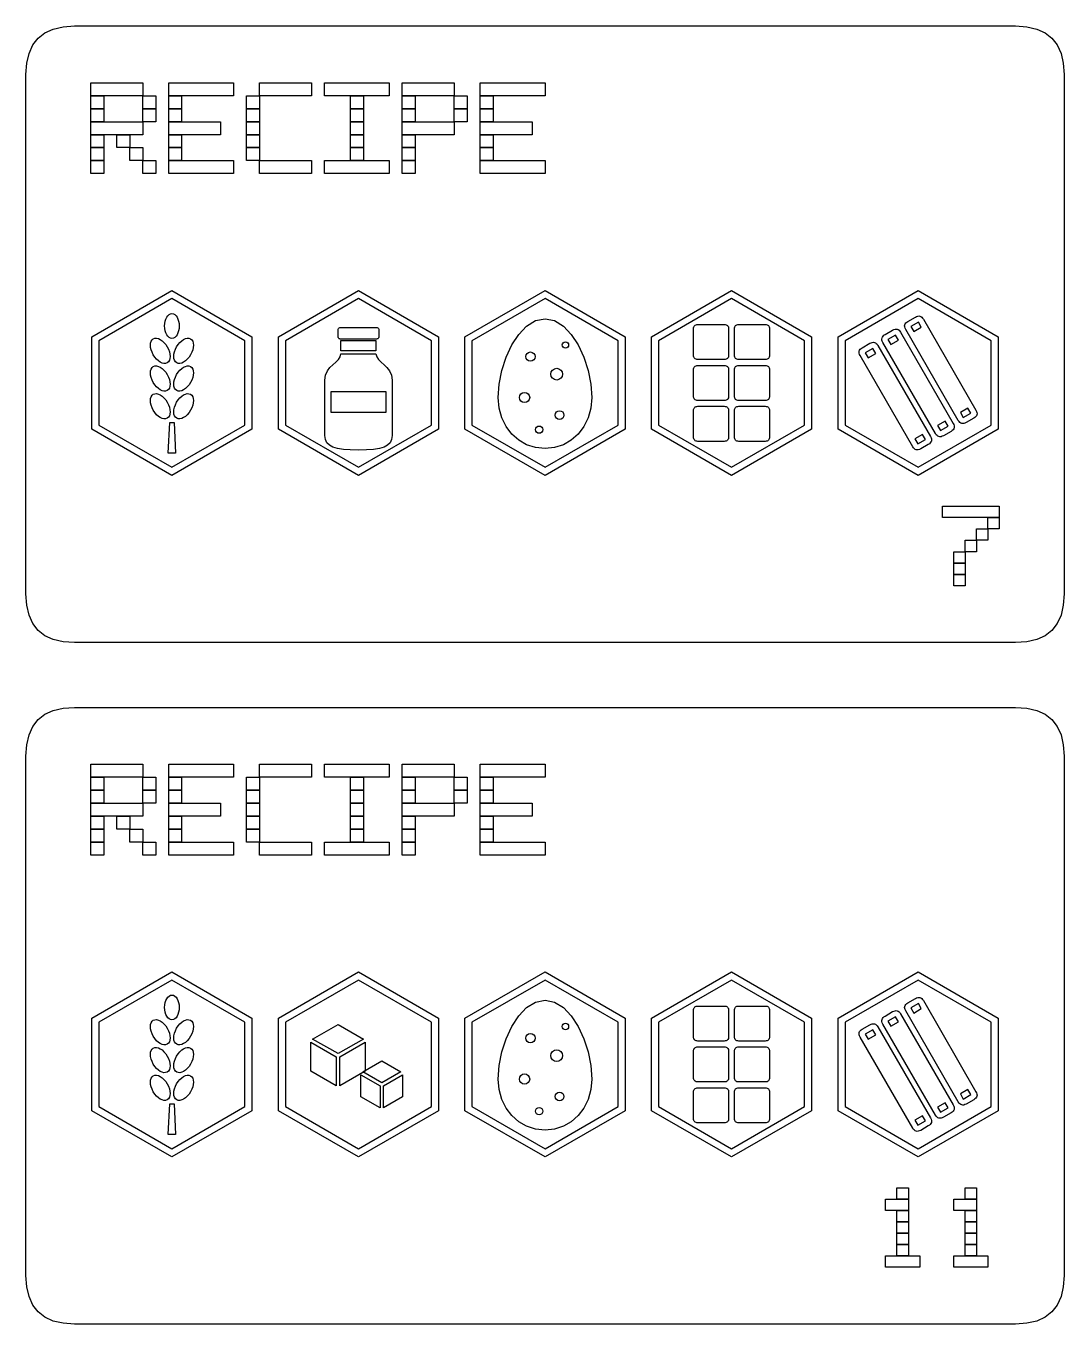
# Model space of a CAD drawing. Extents: x 4 to 296, y 4 to 580.
# Drawn here: x 140 to 204, y 189 to 269 of the extents above; entities that cross this region are included whole.
import ezdxf

# ---------------------------------------------------------------- set-up
doc = ezdxf.new("R2010")
doc.units = 0
doc.layers.add('CUT', color=1, linetype='CONTINUOUS')
doc.layers.add('RASTER', color=7, linetype='CONTINUOUS')

msp = doc.modelspace()

# ---------------------------------------------------------------- linework, layer by layer
at = {"layer": 'CUT'}
for points in [[(140, 266), (140.047, 266.703), (140.188, 267.312), (140.422, 267.828), (140.75, 268.25), (141.172, 268.578), (141.688, 268.812), (142.297, 268.953), (143, 269), (201, 269), (201.703, 268.953), (202.313, 268.812), (202.828, 268.578), (203.25, 268.25), (203.578, 267.828), (203.813, 267.312), (203.953, 266.703), (204, 266), (204, 234), (203.953, 233.297), (203.813, 232.687), (203.578, 232.172), (203.25, 231.75), (202.828, 231.422), (202.313, 231.187), (201.703, 231.047), (201, 231), (143, 231), (142.297, 231.047), (141.688, 231.187), (141.172, 231.422), (140.75, 231.75), (140.422, 232.172), (140.188, 232.687), (140.047, 233.297), (140, 234)], [(140, 224), (140.047, 224.703), (140.188, 225.312), (140.422, 225.828), (140.75, 226.25), (141.172, 226.578), (141.688, 226.812), (142.297, 226.953), (143, 227), (201, 227), (201.703, 226.953), (202.313, 226.812), (202.828, 226.578), (203.25, 226.25), (203.578, 225.828), (203.813, 225.312), (203.953, 224.703), (204, 224), (204, 192), (203.953, 191.297), (203.813, 190.687), (203.578, 190.172), (203.25, 189.75), (202.828, 189.422), (202.313, 189.187), (201.703, 189.047), (201, 189), (143, 189), (142.297, 189.047), (141.688, 189.187), (141.172, 189.422), (140.75, 189.75), (140.422, 190.172), (140.188, 190.687), (140.047, 191.297), (140, 192)]]:
    msp.add_lwpolyline(points, close=True, dxfattribs=at)
at = {"layer": 'RASTER'}
for points in [[(144, 265.5), (147.2, 265.5), (147.2, 264.7), (144, 264.7)], [(148.8, 265.5), (152.8, 265.5), (152.8, 264.7), (148.8, 264.7)], [(154.4, 265.5), (157.6, 265.5), (157.6, 264.7), (154.4, 264.7)], [(158.4, 265.5), (162.4, 265.5), (162.4, 264.7), (158.4, 264.7)], [(163.2, 265.5), (166.4, 265.5), (166.4, 264.7), (163.2, 264.7)], [(168, 265.5), (172, 265.5), (172, 264.7), (168, 264.7)], [(144, 264.7), (144.8, 264.7), (144.8, 263.9), (144, 263.9)], [(147.2, 264.7), (148, 264.7), (148, 263.9), (147.2, 263.9)], [(148.8, 264.7), (149.6, 264.7), (149.6, 263.9), (148.8, 263.9)], [(153.6, 264.7), (154.4, 264.7), (154.4, 263.9), (153.6, 263.9)], [(160, 264.7), (160.8, 264.7), (160.8, 263.9), (160, 263.9)], [(163.2, 264.7), (164, 264.7), (164, 263.9), (163.2, 263.9)], [(166.4, 264.7), (167.2, 264.7), (167.2, 263.9), (166.4, 263.9)], [(168, 264.7), (168.8, 264.7), (168.8, 263.9), (168, 263.9)], [(144, 263.9), (144.8, 263.9), (144.8, 263.1), (144, 263.1)], [(147.2, 263.9), (148, 263.9), (148, 263.1), (147.2, 263.1)], [(148.8, 263.9), (149.6, 263.9), (149.6, 263.1), (148.8, 263.1)], [(153.6, 263.9), (154.4, 263.9), (154.4, 263.1), (153.6, 263.1)], [(160, 263.9), (160.8, 263.9), (160.8, 263.1), (160, 263.1)], [(163.2, 263.9), (164, 263.9), (164, 263.1), (163.2, 263.1)], [(166.4, 263.9), (167.2, 263.9), (167.2, 263.1), (166.4, 263.1)], [(168, 263.9), (168.8, 263.9), (168.8, 263.1), (168, 263.1)], [(144, 263.1), (147.2, 263.1), (147.2, 262.3), (144, 262.3)], [(148.8, 263.1), (152, 263.1), (152, 262.3), (148.8, 262.3)], [(153.6, 263.1), (154.4, 263.1), (154.4, 262.3), (153.6, 262.3)], [(160, 263.1), (160.8, 263.1), (160.8, 262.3), (160, 262.3)], [(163.2, 263.1), (166.4, 263.1), (166.4, 262.3), (163.2, 262.3)], [(168, 263.1), (171.2, 263.1), (171.2, 262.3), (168, 262.3)], [(144, 262.3), (144.8, 262.3), (144.8, 261.5), (144, 261.5)], [(145.6, 262.3), (146.4, 262.3), (146.4, 261.5), (145.6, 261.5)], [(148.8, 262.3), (149.6, 262.3), (149.6, 261.5), (148.8, 261.5)], [(153.6, 262.3), (154.4, 262.3), (154.4, 261.5), (153.6, 261.5)], [(160, 262.3), (160.8, 262.3), (160.8, 261.5), (160, 261.5)], [(163.2, 262.3), (164, 262.3), (164, 261.5), (163.2, 261.5)], [(168, 262.3), (168.8, 262.3), (168.8, 261.5), (168, 261.5)], [(144, 261.5), (144.8, 261.5), (144.8, 260.7), (144, 260.7)], [(146.4, 261.5), (147.2, 261.5), (147.2, 260.7), (146.4, 260.7)], [(148.8, 261.5), (149.6, 261.5), (149.6, 260.7), (148.8, 260.7)], [(153.6, 261.5), (154.4, 261.5), (154.4, 260.7), (153.6, 260.7)], [(160, 261.5), (160.8, 261.5), (160.8, 260.7), (160, 260.7)], [(163.2, 261.5), (164, 261.5), (164, 260.7), (163.2, 260.7)], [(168, 261.5), (168.8, 261.5), (168.8, 260.7), (168, 260.7)], [(144, 260.7), (144.8, 260.7), (144.8, 259.9), (144, 259.9)], [(147.2, 260.7), (148, 260.7), (148, 259.9), (147.2, 259.9)], [(148.8, 260.7), (152.8, 260.7), (152.8, 259.9), (148.8, 259.9)], [(154.4, 260.7), (157.6, 260.7), (157.6, 259.9), (154.4, 259.9)], [(158.4, 260.7), (162.4, 260.7), (162.4, 259.9), (158.4, 259.9)], [(163.2, 260.7), (164, 260.7), (164, 259.9), (163.2, 259.9)], [(168, 260.7), (172, 260.7), (172, 259.9), (168, 259.9)], [(149, 252.7), (153.936, 249.85), (153.936, 244.15), (149, 241.3), (144.064, 244.15), (144.064, 249.85)], [(149, 252.2), (144.497, 249.6), (144.497, 244.4), (149, 241.8), (153.503, 244.4), (153.503, 249.6), (149, 252.2)], [(160.5, 252.7), (165.436, 249.85), (165.436, 244.15), (160.5, 241.3), (155.564, 244.15), (155.564, 249.85)], [(160.5, 252.2), (155.997, 249.6), (155.997, 244.4), (160.5, 241.8), (165.003, 244.4), (165.003, 249.6), (160.5, 252.2)], [(172, 252.7), (176.936, 249.85), (176.936, 244.15), (172, 241.3), (167.064, 244.15), (167.064, 249.85)], [(172, 252.2), (167.497, 249.6), (167.497, 244.4), (172, 241.8), (176.503, 244.4), (176.503, 249.6), (172, 252.2)], [(183.5, 252.7), (188.436, 249.85), (188.436, 244.15), (183.5, 241.3), (178.564, 244.15), (178.564, 249.85)], [(183.5, 252.2), (178.997, 249.6), (178.997, 244.4), (183.5, 241.8), (188.003, 244.4), (188.003, 249.6), (183.5, 252.2)], [(195, 252.7), (199.936, 249.85), (199.936, 244.15), (195, 241.3), (190.064, 244.15), (190.064, 249.85)], [(195, 252.2), (190.497, 249.6), (190.497, 244.4), (195, 241.8), (199.503, 244.4), (199.503, 249.6), (195, 252.2)], [(149.45, 250.51), (149.441, 250.356), (149.415, 250.212), (149.373, 250.082), (149.318, 249.969), (149.252, 249.876), (149.175, 249.805), (149.091, 249.761), (149, 249.745), (148.909, 249.761), (148.825, 249.805), (148.748, 249.876), (148.682, 249.969), (148.627, 250.082), (148.585, 250.212), (148.559, 250.356), (148.55, 250.51), (148.559, 250.664), (148.585, 250.808), (148.627, 250.938), (148.682, 251.051), (148.748, 251.144), (148.825, 251.215), (148.909, 251.259), (149, 251.275), (149.091, 251.259), (149.175, 251.215), (149.252, 251.144), (149.318, 251.051), (149.373, 250.938), (149.415, 250.808), (149.441, 250.664), (149.45, 250.51)], [(159.24, 250.24), (159.243, 250.282), (159.251, 250.319), (159.265, 250.35), (159.285, 250.375), (159.31, 250.395), (159.341, 250.409), (159.378, 250.417), (159.42, 250.42), (161.58, 250.42), (161.622, 250.417), (161.659, 250.409), (161.69, 250.395), (161.715, 250.375), (161.735, 250.35), (161.749, 250.319), (161.757, 250.282), (161.76, 250.24), (161.76, 249.88), (161.757, 249.838), (161.749, 249.801), (161.735, 249.77), (161.715, 249.745), (161.69, 249.725), (161.659, 249.711), (161.622, 249.703), (161.58, 249.7), (159.42, 249.7), (159.378, 249.703), (159.341, 249.711), (159.31, 249.725), (159.285, 249.745), (159.265, 249.77), (159.251, 249.801), (159.243, 249.838), (159.24, 249.88)], [(172, 250.96), (172.589, 250.84), (173.133, 250.504), (173.623, 249.992), (174.048, 249.34), (174.396, 248.587), (174.658, 247.771), (174.823, 246.929), (174.88, 246.1), (174.823, 245.448), (174.658, 244.848), (174.396, 244.312), (174.048, 243.85), (173.623, 243.472), (173.133, 243.189), (172.589, 243.012), (172, 242.95), (171.411, 243.012), (170.867, 243.189), (170.377, 243.472), (169.953, 243.85), (169.604, 244.312), (169.342, 244.848), (169.177, 245.448), (169.12, 246.1), (169.177, 246.929), (169.342, 247.771), (169.604, 248.587), (169.953, 249.34), (170.377, 249.992), (170.867, 250.504), (171.411, 250.84), (172, 250.96)], [(181.16, 250.33), (181.164, 250.393), (181.177, 250.448), (181.198, 250.495), (181.228, 250.532), (181.265, 250.562), (181.312, 250.583), (181.367, 250.596), (181.43, 250.6), (183.05, 250.6), (183.113, 250.596), (183.168, 250.583), (183.215, 250.562), (183.253, 250.532), (183.282, 250.495), (183.303, 250.448), (183.316, 250.393), (183.32, 250.33), (183.32, 248.71), (183.316, 248.647), (183.303, 248.592), (183.282, 248.545), (183.252, 248.507), (183.215, 248.478), (183.168, 248.457), (183.113, 248.444), (183.05, 248.44), (181.43, 248.44), (181.367, 248.444), (181.312, 248.457), (181.265, 248.478), (181.228, 248.507), (181.198, 248.545), (181.177, 248.592), (181.164, 248.647), (181.16, 248.71)], [(183.68, 250.33), (183.684, 250.393), (183.697, 250.448), (183.718, 250.495), (183.748, 250.532), (183.785, 250.562), (183.832, 250.583), (183.887, 250.596), (183.95, 250.6), (185.57, 250.6), (185.633, 250.596), (185.688, 250.583), (185.735, 250.562), (185.772, 250.532), (185.802, 250.495), (185.823, 250.448), (185.836, 250.393), (185.84, 250.33), (185.84, 248.71), (185.836, 248.647), (185.823, 248.592), (185.802, 248.545), (185.773, 248.507), (185.735, 248.478), (185.688, 248.457), (185.633, 248.444), (185.57, 248.44), (183.95, 248.44), (183.887, 248.444), (183.832, 248.457), (183.785, 248.478), (183.748, 248.507), (183.718, 248.545), (183.697, 248.592), (183.684, 248.647), (183.68, 248.71)], [(194.237, 250.301), (194.2, 250.377), (194.178, 250.449), (194.172, 250.516), (194.18, 250.58), (194.204, 250.639), (194.244, 250.694), (194.299, 250.746), (194.369, 250.793), (194.837, 251.063), (194.913, 251.1), (194.984, 251.122), (195.052, 251.129), (195.116, 251.12), (195.175, 251.096), (195.23, 251.056), (195.281, 251.001), (195.329, 250.931), (198.569, 245.319), (198.606, 245.243), (198.628, 245.171), (198.634, 245.104), (198.626, 245.04), (198.601, 244.981), (198.562, 244.926), (198.507, 244.874), (198.437, 244.827), (197.969, 244.557), (197.893, 244.52), (197.821, 244.498), (197.754, 244.491), (197.69, 244.5), (197.631, 244.524), (197.576, 244.564), (197.524, 244.619), (197.477, 244.689)], [(194.549, 250.481), (194.729, 250.169), (195.197, 250.439), (195.017, 250.751), (194.549, 250.481)], [(148.709, 249.227), (148.786, 249.073), (148.841, 248.92), (148.874, 248.771), (148.885, 248.631), (148.874, 248.504), (148.841, 248.394), (148.785, 248.304), (148.708, 248.24), (148.612, 248.205), (148.507, 248.201), (148.395, 248.228), (148.279, 248.281), (148.164, 248.361), (148.051, 248.464), (147.946, 248.588), (147.851, 248.732), (147.774, 248.887), (147.719, 249.04), (147.686, 249.189), (147.675, 249.329), (147.686, 249.456), (147.719, 249.566), (147.775, 249.656), (147.853, 249.72), (147.948, 249.755), (148.053, 249.759), (148.165, 249.732), (148.281, 249.679), (148.396, 249.599), (148.509, 249.496), (148.614, 249.372), (148.709, 249.227)], [(150.149, 248.732), (150.054, 248.588), (149.949, 248.464), (149.836, 248.361), (149.721, 248.281), (149.605, 248.228), (149.493, 248.201), (149.388, 248.205), (149.293, 248.24), (149.215, 248.304), (149.159, 248.394), (149.126, 248.504), (149.115, 248.631), (149.126, 248.771), (149.159, 248.92), (149.214, 249.073), (149.291, 249.227), (149.386, 249.372), (149.491, 249.496), (149.604, 249.599), (149.719, 249.679), (149.835, 249.732), (149.947, 249.759), (150.052, 249.755), (150.148, 249.72), (150.225, 249.656), (150.281, 249.566), (150.314, 249.456), (150.325, 249.329), (150.314, 249.189), (150.281, 249.04), (150.226, 248.887), (150.149, 248.732)], [(159.42, 249.61), (161.58, 249.61), (161.58, 248.98), (159.42, 248.98)], [(192.834, 249.491), (192.797, 249.567), (192.775, 249.639), (192.769, 249.706), (192.777, 249.77), (192.802, 249.829), (192.841, 249.884), (192.896, 249.936), (192.966, 249.983), (193.434, 250.253), (193.51, 250.29), (193.581, 250.312), (193.649, 250.319), (193.713, 250.31), (193.772, 250.286), (193.827, 250.246), (193.879, 250.191), (193.926, 250.121), (197.166, 244.509), (197.203, 244.433), (197.225, 244.361), (197.231, 244.294), (197.223, 244.23), (197.198, 244.171), (197.159, 244.116), (197.104, 244.064), (197.034, 244.017), (196.566, 243.747), (196.49, 243.71), (196.419, 243.688), (196.351, 243.681), (196.287, 243.69), (196.228, 243.714), (196.173, 243.754), (196.121, 243.809), (196.074, 243.879)], [(193.146, 249.671), (193.326, 249.359), (193.794, 249.629), (193.614, 249.941), (193.146, 249.671)], [(159.42, 248.8), (161.58, 248.8), (161.623, 248.612), (161.735, 248.446), (161.893, 248.287), (162.075, 248.125), (162.257, 247.946), (162.415, 247.737), (162.527, 247.486), (162.57, 247.18), (162.57, 243.76), (162.54, 243.515), (162.449, 243.316), (162.295, 243.159), (162.075, 243.04), (161.788, 242.955), (161.431, 242.899), (161.002, 242.869), (160.5, 242.86), (159.998, 242.869), (159.569, 242.899), (159.212, 242.955), (158.925, 243.04), (158.705, 243.159), (158.551, 243.316), (158.46, 243.515), (158.43, 243.76), (158.43, 247.18), (158.473, 247.486), (158.585, 247.737), (158.743, 247.946), (158.925, 248.125), (159.107, 248.287), (159.265, 248.446), (159.377, 248.612), (159.42, 248.8)], [(191.431, 248.681), (191.394, 248.757), (191.372, 248.829), (191.366, 248.896), (191.374, 248.96), (191.399, 249.019), (191.438, 249.074), (191.493, 249.126), (191.563, 249.173), (192.031, 249.443), (192.107, 249.48), (192.179, 249.502), (192.246, 249.509), (192.31, 249.5), (192.369, 249.476), (192.424, 249.436), (192.476, 249.381), (192.523, 249.311), (195.763, 243.699), (195.8, 243.623), (195.822, 243.551), (195.828, 243.484), (195.82, 243.42), (195.796, 243.361), (195.756, 243.306), (195.701, 243.254), (195.631, 243.207), (195.163, 242.937), (195.087, 242.9), (195.016, 242.878), (194.948, 242.871), (194.884, 242.88), (194.825, 242.904), (194.77, 242.944), (194.719, 242.999), (194.671, 243.069)], [(191.743, 248.861), (191.923, 248.549), (192.391, 248.819), (192.211, 249.131), (191.743, 248.861)], [(148.709, 247.517), (148.786, 247.363), (148.841, 247.21), (148.874, 247.061), (148.885, 246.921), (148.874, 246.794), (148.841, 246.684), (148.785, 246.594), (148.708, 246.53), (148.612, 246.495), (148.507, 246.491), (148.395, 246.518), (148.279, 246.571), (148.164, 246.651), (148.051, 246.754), (147.946, 246.878), (147.851, 247.022), (147.774, 247.177), (147.719, 247.33), (147.686, 247.479), (147.675, 247.619), (147.686, 247.746), (147.719, 247.856), (147.775, 247.946), (147.853, 248.01), (147.948, 248.045), (148.053, 248.049), (148.165, 248.022), (148.281, 247.969), (148.396, 247.889), (148.509, 247.786), (148.614, 247.662), (148.709, 247.517)], [(150.149, 247.022), (150.054, 246.878), (149.949, 246.754), (149.836, 246.651), (149.721, 246.571), (149.605, 246.518), (149.493, 246.491), (149.388, 246.495), (149.293, 246.53), (149.215, 246.594), (149.159, 246.684), (149.126, 246.794), (149.115, 246.921), (149.126, 247.061), (149.159, 247.21), (149.214, 247.363), (149.291, 247.517), (149.386, 247.662), (149.491, 247.786), (149.604, 247.889), (149.719, 247.969), (149.835, 248.022), (149.947, 248.049), (150.052, 248.045), (150.148, 248.01), (150.225, 247.946), (150.281, 247.856), (150.314, 247.746), (150.325, 247.619), (150.314, 247.479), (150.281, 247.33), (150.226, 247.177), (150.149, 247.022)], [(181.16, 247.81), (181.164, 247.873), (181.177, 247.928), (181.198, 247.975), (181.228, 248.012), (181.265, 248.042), (181.312, 248.063), (181.367, 248.076), (181.43, 248.08), (183.05, 248.08), (183.113, 248.076), (183.168, 248.063), (183.215, 248.042), (183.253, 248.012), (183.282, 247.975), (183.303, 247.928), (183.316, 247.873), (183.32, 247.81), (183.32, 246.19), (183.316, 246.127), (183.303, 246.072), (183.282, 246.025), (183.252, 245.987), (183.215, 245.958), (183.168, 245.937), (183.113, 245.924), (183.05, 245.92), (181.43, 245.92), (181.367, 245.924), (181.312, 245.937), (181.265, 245.958), (181.228, 245.987), (181.198, 246.025), (181.177, 246.072), (181.164, 246.127), (181.16, 246.19)], [(183.68, 247.81), (183.684, 247.873), (183.697, 247.928), (183.718, 247.975), (183.748, 248.012), (183.785, 248.042), (183.832, 248.063), (183.887, 248.076), (183.95, 248.08), (185.57, 248.08), (185.633, 248.076), (185.688, 248.063), (185.735, 248.042), (185.772, 248.012), (185.802, 247.975), (185.823, 247.928), (185.836, 247.873), (185.84, 247.81), (185.84, 246.19), (185.836, 246.127), (185.823, 246.072), (185.802, 246.025), (185.773, 245.987), (185.735, 245.958), (185.688, 245.937), (185.633, 245.924), (185.57, 245.92), (183.95, 245.92), (183.887, 245.924), (183.832, 245.937), (183.785, 245.958), (183.748, 245.987), (183.718, 246.025), (183.697, 246.072), (183.684, 246.127), (183.68, 246.19)], [(158.79, 246.46), (158.79, 245.2), (162.21, 245.2), (162.21, 246.46), (158.79, 246.46)], [(148.709, 245.807), (148.786, 245.653), (148.841, 245.5), (148.874, 245.351), (148.885, 245.211), (148.874, 245.084), (148.841, 244.974), (148.785, 244.884), (148.708, 244.82), (148.612, 244.785), (148.507, 244.781), (148.395, 244.808), (148.279, 244.861), (148.164, 244.941), (148.051, 245.044), (147.946, 245.168), (147.851, 245.312), (147.774, 245.467), (147.719, 245.62), (147.686, 245.769), (147.675, 245.909), (147.686, 246.036), (147.719, 246.146), (147.775, 246.236), (147.853, 246.3), (147.948, 246.335), (148.053, 246.339), (148.165, 246.312), (148.281, 246.259), (148.396, 246.179), (148.509, 246.076), (148.614, 245.952), (148.709, 245.807)], [(150.149, 245.312), (150.054, 245.168), (149.949, 245.044), (149.836, 244.941), (149.721, 244.861), (149.605, 244.808), (149.493, 244.781), (149.388, 244.785), (149.293, 244.82), (149.215, 244.884), (149.159, 244.974), (149.126, 245.084), (149.115, 245.211), (149.126, 245.351), (149.159, 245.5), (149.214, 245.653), (149.291, 245.807), (149.386, 245.952), (149.491, 246.076), (149.604, 246.179), (149.719, 246.259), (149.835, 246.312), (149.947, 246.339), (150.052, 246.335), (150.148, 246.3), (150.225, 246.236), (150.281, 246.146), (150.314, 246.036), (150.325, 245.909), (150.314, 245.769), (150.281, 245.62), (150.226, 245.467), (150.149, 245.312)], [(181.16, 245.29), (181.164, 245.353), (181.177, 245.408), (181.198, 245.455), (181.228, 245.492), (181.265, 245.522), (181.312, 245.543), (181.367, 245.556), (181.43, 245.56), (183.05, 245.56), (183.113, 245.556), (183.168, 245.543), (183.215, 245.522), (183.253, 245.492), (183.282, 245.455), (183.303, 245.408), (183.316, 245.353), (183.32, 245.29), (183.32, 243.67), (183.316, 243.607), (183.303, 243.552), (183.282, 243.505), (183.252, 243.467), (183.215, 243.438), (183.168, 243.417), (183.113, 243.404), (183.05, 243.4), (181.43, 243.4), (181.367, 243.404), (181.312, 243.417), (181.265, 243.438), (181.228, 243.467), (181.198, 243.505), (181.177, 243.552), (181.164, 243.607), (181.16, 243.67)], [(183.68, 245.29), (183.684, 245.353), (183.697, 245.408), (183.718, 245.455), (183.748, 245.492), (183.785, 245.522), (183.832, 245.543), (183.887, 245.556), (183.95, 245.56), (185.57, 245.56), (185.633, 245.556), (185.688, 245.543), (185.735, 245.522), (185.772, 245.492), (185.802, 245.455), (185.823, 245.408), (185.836, 245.353), (185.84, 245.29), (185.84, 243.67), (185.836, 243.607), (185.823, 243.552), (185.802, 243.505), (185.773, 243.467), (185.735, 243.438), (185.688, 243.417), (185.633, 243.404), (185.57, 243.4), (183.95, 243.4), (183.887, 243.404), (183.832, 243.417), (183.785, 243.438), (183.748, 243.467), (183.718, 243.505), (183.697, 243.552), (183.684, 243.607), (183.68, 243.67)], [(197.609, 245.181), (197.789, 244.869), (198.257, 245.139), (198.077, 245.451), (197.609, 245.181)], [(148.865, 244.57), (149.135, 244.57), (149.225, 242.68), (148.775, 242.68)], [(196.206, 244.371), (196.386, 244.059), (196.854, 244.329), (196.674, 244.641), (196.206, 244.371)], [(194.803, 243.561), (194.983, 243.249), (195.451, 243.519), (195.271, 243.831), (194.803, 243.561)], [(196.5, 239.4), (200, 239.4), (200, 238.7), (196.5, 238.7)], [(199.3, 238.7), (200, 238.7), (200, 238), (199.3, 238)], [(198.6, 238), (199.3, 238), (199.3, 237.3), (198.6, 237.3)], [(197.9, 237.3), (198.6, 237.3), (198.6, 236.6), (197.9, 236.6)], [(197.2, 236.6), (197.9, 236.6), (197.9, 235.9), (197.2, 235.9)], [(197.2, 235.9), (197.9, 235.9), (197.9, 235.2), (197.2, 235.2)], [(197.2, 235.2), (197.9, 235.2), (197.9, 234.5), (197.2, 234.5)], [(144, 223.5), (147.2, 223.5), (147.2, 222.7), (144, 222.7)], [(148.8, 223.5), (152.8, 223.5), (152.8, 222.7), (148.8, 222.7)], [(154.4, 223.5), (157.6, 223.5), (157.6, 222.7), (154.4, 222.7)], [(158.4, 223.5), (162.4, 223.5), (162.4, 222.7), (158.4, 222.7)], [(163.2, 223.5), (166.4, 223.5), (166.4, 222.7), (163.2, 222.7)], [(168, 223.5), (172, 223.5), (172, 222.7), (168, 222.7)], [(144, 222.7), (144.8, 222.7), (144.8, 221.9), (144, 221.9)], [(147.2, 222.7), (148, 222.7), (148, 221.9), (147.2, 221.9)], [(148.8, 222.7), (149.6, 222.7), (149.6, 221.9), (148.8, 221.9)], [(153.6, 222.7), (154.4, 222.7), (154.4, 221.9), (153.6, 221.9)], [(160, 222.7), (160.8, 222.7), (160.8, 221.9), (160, 221.9)], [(163.2, 222.7), (164, 222.7), (164, 221.9), (163.2, 221.9)], [(166.4, 222.7), (167.2, 222.7), (167.2, 221.9), (166.4, 221.9)], [(168, 222.7), (168.8, 222.7), (168.8, 221.9), (168, 221.9)], [(144, 221.9), (144.8, 221.9), (144.8, 221.1), (144, 221.1)], [(147.2, 221.9), (148, 221.9), (148, 221.1), (147.2, 221.1)], [(148.8, 221.9), (149.6, 221.9), (149.6, 221.1), (148.8, 221.1)], [(153.6, 221.9), (154.4, 221.9), (154.4, 221.1), (153.6, 221.1)], [(160, 221.9), (160.8, 221.9), (160.8, 221.1), (160, 221.1)], [(163.2, 221.9), (164, 221.9), (164, 221.1), (163.2, 221.1)], [(166.4, 221.9), (167.2, 221.9), (167.2, 221.1), (166.4, 221.1)], [(168, 221.9), (168.8, 221.9), (168.8, 221.1), (168, 221.1)], [(144, 221.1), (147.2, 221.1), (147.2, 220.3), (144, 220.3)], [(148.8, 221.1), (152, 221.1), (152, 220.3), (148.8, 220.3)], [(153.6, 221.1), (154.4, 221.1), (154.4, 220.3), (153.6, 220.3)], [(160, 221.1), (160.8, 221.1), (160.8, 220.3), (160, 220.3)], [(163.2, 221.1), (166.4, 221.1), (166.4, 220.3), (163.2, 220.3)], [(168, 221.1), (171.2, 221.1), (171.2, 220.3), (168, 220.3)], [(144, 220.3), (144.8, 220.3), (144.8, 219.5), (144, 219.5)], [(145.6, 220.3), (146.4, 220.3), (146.4, 219.5), (145.6, 219.5)], [(148.8, 220.3), (149.6, 220.3), (149.6, 219.5), (148.8, 219.5)], [(153.6, 220.3), (154.4, 220.3), (154.4, 219.5), (153.6, 219.5)], [(160, 220.3), (160.8, 220.3), (160.8, 219.5), (160, 219.5)], [(163.2, 220.3), (164, 220.3), (164, 219.5), (163.2, 219.5)], [(168, 220.3), (168.8, 220.3), (168.8, 219.5), (168, 219.5)], [(144, 219.5), (144.8, 219.5), (144.8, 218.7), (144, 218.7)], [(146.4, 219.5), (147.2, 219.5), (147.2, 218.7), (146.4, 218.7)], [(148.8, 219.5), (149.6, 219.5), (149.6, 218.7), (148.8, 218.7)], [(153.6, 219.5), (154.4, 219.5), (154.4, 218.7), (153.6, 218.7)], [(160, 219.5), (160.8, 219.5), (160.8, 218.7), (160, 218.7)], [(163.2, 219.5), (164, 219.5), (164, 218.7), (163.2, 218.7)], [(168, 219.5), (168.8, 219.5), (168.8, 218.7), (168, 218.7)], [(144, 218.7), (144.8, 218.7), (144.8, 217.9), (144, 217.9)], [(147.2, 218.7), (148, 218.7), (148, 217.9), (147.2, 217.9)], [(148.8, 218.7), (152.8, 218.7), (152.8, 217.9), (148.8, 217.9)], [(154.4, 218.7), (157.6, 218.7), (157.6, 217.9), (154.4, 217.9)], [(158.4, 218.7), (162.4, 218.7), (162.4, 217.9), (158.4, 217.9)], [(163.2, 218.7), (164, 218.7), (164, 217.9), (163.2, 217.9)], [(168, 218.7), (172, 218.7), (172, 217.9), (168, 217.9)], [(149, 210.7), (153.936, 207.85), (153.936, 202.15), (149, 199.3), (144.064, 202.15), (144.064, 207.85)], [(160.5, 210.7), (165.436, 207.85), (165.436, 202.15), (160.5, 199.3), (155.564, 202.15), (155.564, 207.85)], [(172, 210.7), (176.936, 207.85), (176.936, 202.15), (172, 199.3), (167.064, 202.15), (167.064, 207.85)], [(183.5, 210.7), (188.436, 207.85), (188.436, 202.15), (183.5, 199.3), (178.564, 202.15), (178.564, 207.85)], [(195, 210.7), (199.936, 207.85), (199.936, 202.15), (195, 199.3), (190.064, 202.15), (190.064, 207.85)], [(149, 210.2), (144.497, 207.6), (144.497, 202.4), (149, 199.8), (153.503, 202.4), (153.503, 207.6), (149, 210.2)], [(160.5, 210.2), (155.997, 207.6), (155.997, 202.4), (160.5, 199.8), (165.003, 202.4), (165.003, 207.6), (160.5, 210.2)], [(172, 210.2), (167.497, 207.6), (167.497, 202.4), (172, 199.8), (176.503, 202.4), (176.503, 207.6), (172, 210.2)], [(183.5, 210.2), (178.997, 207.6), (178.997, 202.4), (183.5, 199.8), (188.003, 202.4), (188.003, 207.6), (183.5, 210.2)], [(195, 210.2), (190.497, 207.6), (190.497, 202.4), (195, 199.8), (199.503, 202.4), (199.503, 207.6), (195, 210.2)], [(149.45, 208.51), (149.441, 208.356), (149.415, 208.212), (149.373, 208.082), (149.318, 207.969), (149.252, 207.876), (149.175, 207.805), (149.091, 207.761), (149, 207.745), (148.909, 207.761), (148.825, 207.805), (148.748, 207.876), (148.682, 207.969), (148.627, 208.082), (148.585, 208.212), (148.559, 208.356), (148.55, 208.51), (148.559, 208.664), (148.585, 208.808), (148.627, 208.938), (148.682, 209.051), (148.748, 209.144), (148.825, 209.215), (148.909, 209.259), (149, 209.275), (149.091, 209.259), (149.175, 209.215), (149.252, 209.144), (149.318, 209.051), (149.373, 208.938), (149.415, 208.808), (149.441, 208.664), (149.45, 208.51)], [(172, 208.96), (172.589, 208.84), (173.133, 208.504), (173.623, 207.992), (174.048, 207.34), (174.396, 206.587), (174.658, 205.771), (174.823, 204.929), (174.88, 204.1), (174.823, 203.448), (174.658, 202.848), (174.396, 202.312), (174.048, 201.85), (173.623, 201.472), (173.133, 201.189), (172.589, 201.012), (172, 200.95), (171.411, 201.012), (170.867, 201.189), (170.377, 201.472), (169.953, 201.85), (169.604, 202.312), (169.342, 202.848), (169.177, 203.448), (169.12, 204.1), (169.177, 204.929), (169.342, 205.771), (169.604, 206.587), (169.953, 207.34), (170.377, 207.992), (170.867, 208.504), (171.411, 208.84), (172, 208.96)], [(194.237, 208.301), (194.2, 208.377), (194.178, 208.449), (194.172, 208.516), (194.18, 208.58), (194.204, 208.639), (194.244, 208.694), (194.299, 208.746), (194.369, 208.793), (194.837, 209.063), (194.913, 209.1), (194.984, 209.122), (195.052, 209.129), (195.116, 209.12), (195.175, 209.096), (195.23, 209.056), (195.281, 209.001), (195.329, 208.931), (198.569, 203.319), (198.606, 203.243), (198.628, 203.171), (198.634, 203.104), (198.626, 203.04), (198.601, 202.981), (198.562, 202.926), (198.507, 202.874), (198.437, 202.827), (197.969, 202.557), (197.893, 202.52), (197.821, 202.498), (197.754, 202.491), (197.69, 202.5), (197.631, 202.524), (197.576, 202.564), (197.524, 202.619), (197.477, 202.689)], [(181.16, 208.33), (181.164, 208.393), (181.177, 208.448), (181.198, 208.495), (181.228, 208.532), (181.265, 208.562), (181.312, 208.583), (181.367, 208.596), (181.43, 208.6), (183.05, 208.6), (183.113, 208.596), (183.168, 208.583), (183.215, 208.562), (183.253, 208.532), (183.282, 208.495), (183.303, 208.448), (183.316, 208.393), (183.32, 208.33), (183.32, 206.71), (183.316, 206.647), (183.303, 206.592), (183.282, 206.545), (183.252, 206.507), (183.215, 206.478), (183.168, 206.457), (183.113, 206.444), (183.05, 206.44), (181.43, 206.44), (181.367, 206.444), (181.312, 206.457), (181.265, 206.478), (181.228, 206.507), (181.198, 206.545), (181.177, 206.592), (181.164, 206.647), (181.16, 206.71)], [(183.68, 208.33), (183.684, 208.393), (183.697, 208.448), (183.718, 208.495), (183.748, 208.532), (183.785, 208.562), (183.832, 208.583), (183.887, 208.596), (183.95, 208.6), (185.57, 208.6), (185.633, 208.596), (185.688, 208.583), (185.735, 208.562), (185.772, 208.532), (185.802, 208.495), (185.823, 208.448), (185.836, 208.393), (185.84, 208.33), (185.84, 206.71), (185.836, 206.647), (185.823, 206.592), (185.802, 206.545), (185.773, 206.507), (185.735, 206.478), (185.688, 206.457), (185.633, 206.444), (185.57, 206.44), (183.95, 206.44), (183.887, 206.444), (183.832, 206.457), (183.785, 206.478), (183.748, 206.507), (183.718, 206.545), (183.697, 206.592), (183.684, 206.647), (183.68, 206.71)], [(192.834, 207.491), (192.797, 207.567), (192.775, 207.639), (192.769, 207.706), (192.777, 207.77), (192.802, 207.829), (192.841, 207.884), (192.896, 207.936), (192.966, 207.983), (193.434, 208.253), (193.51, 208.29), (193.581, 208.312), (193.649, 208.319), (193.713, 208.31), (193.772, 208.286), (193.827, 208.246), (193.879, 208.191), (193.926, 208.121), (197.166, 202.509), (197.203, 202.433), (197.225, 202.361), (197.231, 202.294), (197.223, 202.23), (197.198, 202.171), (197.159, 202.116), (197.104, 202.064), (197.034, 202.017), (196.566, 201.747), (196.49, 201.71), (196.419, 201.688), (196.351, 201.681), (196.287, 201.69), (196.228, 201.714), (196.173, 201.754), (196.121, 201.809), (196.074, 201.879)], [(194.549, 208.481), (194.729, 208.169), (195.197, 208.439), (195.017, 208.751), (194.549, 208.481)], [(148.709, 207.227), (148.786, 207.073), (148.841, 206.92), (148.874, 206.771), (148.885, 206.631), (148.874, 206.504), (148.841, 206.394), (148.785, 206.304), (148.708, 206.24), (148.612, 206.205), (148.507, 206.201), (148.395, 206.228), (148.279, 206.281), (148.164, 206.361), (148.051, 206.464), (147.946, 206.588), (147.851, 206.732), (147.774, 206.887), (147.719, 207.04), (147.686, 207.189), (147.675, 207.329), (147.686, 207.456), (147.719, 207.566), (147.775, 207.656), (147.853, 207.72), (147.948, 207.755), (148.053, 207.759), (148.165, 207.732), (148.281, 207.679), (148.396, 207.599), (148.509, 207.496), (148.614, 207.372), (148.709, 207.227)], [(150.149, 206.732), (150.054, 206.588), (149.949, 206.464), (149.836, 206.361), (149.721, 206.281), (149.605, 206.228), (149.493, 206.201), (149.388, 206.205), (149.293, 206.24), (149.215, 206.304), (149.159, 206.394), (149.126, 206.504), (149.115, 206.631), (149.126, 206.771), (149.159, 206.92), (149.214, 207.073), (149.291, 207.227), (149.386, 207.372), (149.491, 207.496), (149.604, 207.599), (149.719, 207.679), (149.835, 207.732), (149.947, 207.759), (150.052, 207.755), (150.148, 207.72), (150.225, 207.656), (150.281, 207.566), (150.314, 207.456), (150.325, 207.329), (150.314, 207.189), (150.281, 207.04), (150.226, 206.887), (150.149, 206.732)], [(159.24, 207.466), (160.806, 206.566), (159.24, 205.666), (157.674, 206.566)], [(191.431, 206.681), (191.394, 206.757), (191.372, 206.829), (191.366, 206.896), (191.374, 206.96), (191.399, 207.019), (191.438, 207.074), (191.493, 207.126), (191.563, 207.173), (192.031, 207.443), (192.107, 207.48), (192.179, 207.502), (192.246, 207.509), (192.31, 207.5), (192.369, 207.476), (192.424, 207.436), (192.476, 207.381), (192.523, 207.311), (195.763, 201.699), (195.8, 201.623), (195.822, 201.551), (195.828, 201.484), (195.82, 201.42), (195.796, 201.361), (195.756, 201.306), (195.701, 201.254), (195.631, 201.207), (195.163, 200.937), (195.087, 200.9), (195.016, 200.878), (194.948, 200.871), (194.884, 200.88), (194.825, 200.904), (194.77, 200.944), (194.719, 200.999), (194.671, 201.069)], [(193.146, 207.671), (193.326, 207.359), (193.794, 207.629), (193.614, 207.941), (193.146, 207.671)], [(191.743, 206.861), (191.923, 206.549), (192.391, 206.819), (192.211, 207.131), (191.743, 206.861)], [(148.709, 205.517), (148.786, 205.363), (148.841, 205.21), (148.874, 205.061), (148.885, 204.921), (148.874, 204.794), (148.841, 204.684), (148.785, 204.594), (148.708, 204.53), (148.612, 204.495), (148.507, 204.491), (148.395, 204.518), (148.279, 204.571), (148.164, 204.651), (148.051, 204.754), (147.946, 204.878), (147.851, 205.022), (147.774, 205.177), (147.719, 205.33), (147.686, 205.479), (147.675, 205.619), (147.686, 205.746), (147.719, 205.856), (147.775, 205.946), (147.853, 206.01), (147.948, 206.045), (148.053, 206.049), (148.165, 206.022), (148.281, 205.969), (148.396, 205.889), (148.509, 205.786), (148.614, 205.662), (148.709, 205.517)], [(150.149, 205.022), (150.054, 204.878), (149.949, 204.754), (149.836, 204.651), (149.721, 204.571), (149.605, 204.518), (149.493, 204.491), (149.388, 204.495), (149.293, 204.53), (149.215, 204.594), (149.159, 204.684), (149.126, 204.794), (149.115, 204.921), (149.126, 205.061), (149.159, 205.21), (149.214, 205.363), (149.291, 205.517), (149.386, 205.662), (149.491, 205.786), (149.604, 205.889), (149.719, 205.969), (149.835, 206.022), (149.947, 206.049), (150.052, 206.045), (150.148, 206.01), (150.225, 205.946), (150.281, 205.856), (150.314, 205.746), (150.325, 205.619), (150.314, 205.479), (150.281, 205.33), (150.226, 205.177), (150.149, 205.022)], [(157.564, 206.377), (159.13, 205.477), (159.13, 203.677), (157.564, 204.577)], [(159.35, 205.477), (160.916, 206.377), (160.916, 204.577), (159.35, 203.677)], [(181.16, 205.81), (181.164, 205.873), (181.177, 205.928), (181.198, 205.975), (181.228, 206.012), (181.265, 206.042), (181.312, 206.063), (181.367, 206.076), (181.43, 206.08), (183.05, 206.08), (183.113, 206.076), (183.168, 206.063), (183.215, 206.042), (183.253, 206.012), (183.282, 205.975), (183.303, 205.928), (183.316, 205.873), (183.32, 205.81), (183.32, 204.19), (183.316, 204.127), (183.303, 204.072), (183.282, 204.025), (183.252, 203.987), (183.215, 203.958), (183.168, 203.937), (183.113, 203.924), (183.05, 203.92), (181.43, 203.92), (181.367, 203.924), (181.312, 203.937), (181.265, 203.958), (181.228, 203.987), (181.198, 204.025), (181.177, 204.072), (181.164, 204.127), (181.16, 204.19)], [(183.68, 205.81), (183.684, 205.873), (183.697, 205.928), (183.718, 205.975), (183.748, 206.012), (183.785, 206.042), (183.832, 206.063), (183.887, 206.076), (183.95, 206.08), (185.57, 206.08), (185.633, 206.076), (185.688, 206.063), (185.735, 206.042), (185.772, 206.012), (185.802, 205.975), (185.823, 205.928), (185.836, 205.873), (185.84, 205.81), (185.84, 204.19), (185.836, 204.127), (185.823, 204.072), (185.802, 204.025), (185.773, 203.987), (185.735, 203.958), (185.688, 203.937), (185.633, 203.924), (185.57, 203.92), (183.95, 203.92), (183.887, 203.924), (183.832, 203.937), (183.785, 203.958), (183.748, 203.987), (183.718, 204.025), (183.697, 204.072), (183.684, 204.127), (183.68, 204.19)], [(161.94, 205.216), (163.115, 204.541), (161.94, 203.866), (160.766, 204.541)], [(148.709, 203.807), (148.786, 203.653), (148.841, 203.5), (148.874, 203.351), (148.885, 203.211), (148.874, 203.084), (148.841, 202.974), (148.785, 202.884), (148.708, 202.82), (148.612, 202.785), (148.507, 202.781), (148.395, 202.808), (148.279, 202.861), (148.164, 202.941), (148.051, 203.044), (147.946, 203.168), (147.851, 203.312), (147.774, 203.467), (147.719, 203.62), (147.686, 203.769), (147.675, 203.909), (147.686, 204.036), (147.719, 204.146), (147.775, 204.236), (147.853, 204.3), (147.948, 204.335), (148.053, 204.339), (148.165, 204.312), (148.281, 204.259), (148.396, 204.179), (148.509, 204.076), (148.614, 203.952), (148.709, 203.807)], [(150.149, 203.312), (150.054, 203.168), (149.949, 203.044), (149.836, 202.941), (149.721, 202.861), (149.605, 202.808), (149.493, 202.781), (149.388, 202.785), (149.293, 202.82), (149.215, 202.884), (149.159, 202.974), (149.126, 203.084), (149.115, 203.211), (149.126, 203.351), (149.159, 203.5), (149.214, 203.653), (149.291, 203.807), (149.386, 203.952), (149.491, 204.076), (149.604, 204.179), (149.719, 204.259), (149.835, 204.312), (149.947, 204.339), (150.052, 204.335), (150.148, 204.3), (150.225, 204.236), (150.281, 204.146), (150.314, 204.036), (150.325, 203.909), (150.314, 203.769), (150.281, 203.62), (150.226, 203.467), (150.149, 203.312)], [(160.656, 204.352), (161.83, 203.677), (161.83, 202.327), (160.656, 203.002)], [(162.05, 203.677), (163.224, 204.352), (163.224, 203.002), (162.05, 202.327)], [(181.16, 203.29), (181.164, 203.353), (181.177, 203.408), (181.198, 203.455), (181.228, 203.492), (181.265, 203.522), (181.312, 203.543), (181.367, 203.556), (181.43, 203.56), (183.05, 203.56), (183.113, 203.556), (183.168, 203.543), (183.215, 203.522), (183.253, 203.492), (183.282, 203.455), (183.303, 203.408), (183.316, 203.353), (183.32, 203.29), (183.32, 201.67), (183.316, 201.607), (183.303, 201.552), (183.282, 201.505), (183.252, 201.467), (183.215, 201.438), (183.168, 201.417), (183.113, 201.404), (183.05, 201.4), (181.43, 201.4), (181.367, 201.404), (181.312, 201.417), (181.265, 201.438), (181.228, 201.467), (181.198, 201.505), (181.177, 201.552), (181.164, 201.607), (181.16, 201.67)], [(183.68, 203.29), (183.684, 203.353), (183.697, 203.408), (183.718, 203.455), (183.748, 203.492), (183.785, 203.522), (183.832, 203.543), (183.887, 203.556), (183.95, 203.56), (185.57, 203.56), (185.633, 203.556), (185.688, 203.543), (185.735, 203.522), (185.772, 203.492), (185.802, 203.455), (185.823, 203.408), (185.836, 203.353), (185.84, 203.29), (185.84, 201.67), (185.836, 201.607), (185.823, 201.552), (185.802, 201.505), (185.773, 201.467), (185.735, 201.438), (185.688, 201.417), (185.633, 201.404), (185.57, 201.4), (183.95, 201.4), (183.887, 201.404), (183.832, 201.417), (183.785, 201.438), (183.748, 201.467), (183.718, 201.505), (183.697, 201.552), (183.684, 201.607), (183.68, 201.67)], [(197.609, 203.181), (197.789, 202.869), (198.257, 203.139), (198.077, 203.451), (197.609, 203.181)], [(148.865, 202.57), (149.135, 202.57), (149.225, 200.68), (148.775, 200.68)], [(196.206, 202.371), (196.386, 202.059), (196.854, 202.329), (196.674, 202.641), (196.206, 202.371)], [(194.803, 201.561), (194.983, 201.249), (195.451, 201.519), (195.271, 201.831), (194.803, 201.561)], [(193.7, 197.4), (194.4, 197.4), (194.4, 196.7), (193.7, 196.7)], [(197.9, 197.4), (198.6, 197.4), (198.6, 196.7), (197.9, 196.7)], [(193, 196.7), (194.4, 196.7), (194.4, 196), (193, 196)], [(193.7, 196), (194.4, 196), (194.4, 195.3), (193.7, 195.3)], [(197.2, 196.7), (198.6, 196.7), (198.6, 196), (197.2, 196)], [(197.9, 196), (198.6, 196), (198.6, 195.3), (197.9, 195.3)], [(193.7, 195.3), (194.4, 195.3), (194.4, 194.6), (193.7, 194.6)], [(197.9, 195.3), (198.6, 195.3), (198.6, 194.6), (197.9, 194.6)], [(193.7, 194.6), (194.4, 194.6), (194.4, 193.9), (193.7, 193.9)], [(197.9, 194.6), (198.6, 194.6), (198.6, 193.9), (197.9, 193.9)], [(193.7, 193.9), (194.4, 193.9), (194.4, 193.2), (193.7, 193.2)], [(197.9, 193.9), (198.6, 193.9), (198.6, 193.2), (197.9, 193.2)], [(193, 193.2), (195.1, 193.2), (195.1, 192.5), (193, 192.5)], [(197.2, 193.2), (199.3, 193.2), (199.3, 192.5), (197.2, 192.5)]]:
    msp.add_lwpolyline(points, close=True, dxfattribs=at)
for centre, radius in [((171.1, 248.62), 0.288), ((173.26, 249.34), 0.198), ((172.72, 247.54), 0.36), ((170.74, 246.1), 0.315), ((172.9, 245.02), 0.27), ((171.64, 244.12), 0.225), ((173.26, 207.34), 0.198), ((171.1, 206.62), 0.288), ((172.72, 205.54), 0.36), ((170.74, 204.1), 0.315), ((172.9, 203.02), 0.27), ((171.64, 202.12), 0.225)]:
    msp.add_circle(centre, radius, dxfattribs=at)

doc.saveas('drawing.dxf')
